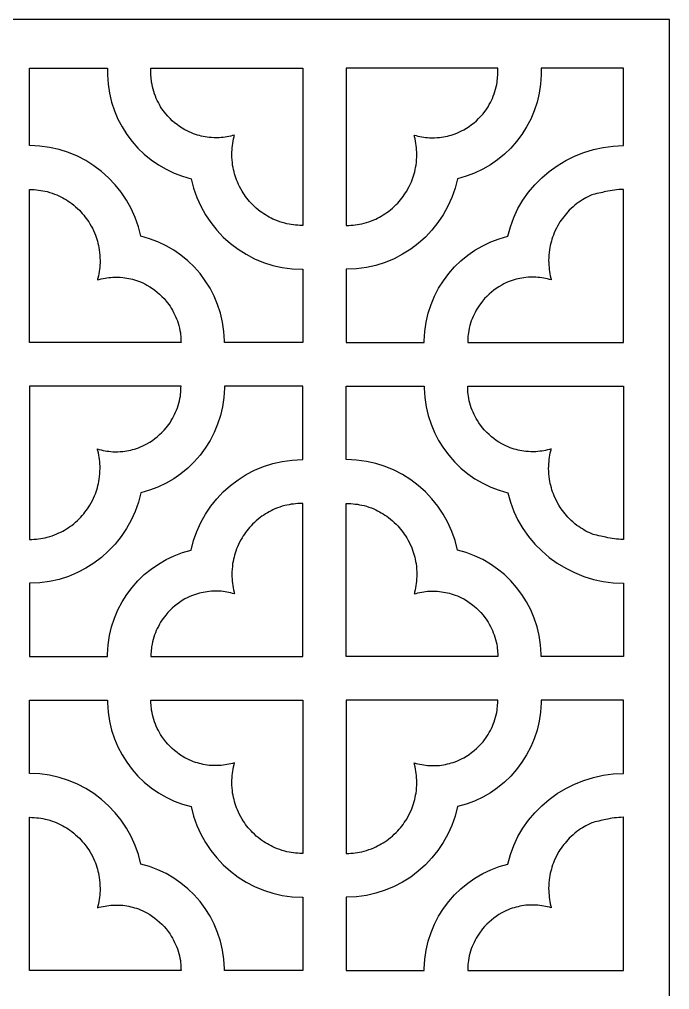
# Model space of a CAD drawing. Header units: centimetres. Extents: x -8.9 to 4.9, y -11.7 to 13.3.
# Drawn here: x 0.92 to 4.88, y 7.36 to 13.28 of the extents above; entities that cross this region are included whole.
import ezdxf

# ---------------------------------------------------------------- set-up
doc = ezdxf.new("R2010")
doc.units = ezdxf.units.CM
doc.header["$MEASUREMENT"] = 0
doc.layers.add('layer 1', color=7, linetype='Continuous')

msp = doc.modelspace()

# ---------------------------------------------------------------- linework, layer by layer
at = {"layer": 'layer 1', "color": 250}
for points, knots in [([(-1.25258, 13.2767), (-1.25258, 13.2767), (4.88442, 13.2767), (4.88442, 13.2767), (4.88442, 13.2767), (4.88442, 13.2767), (4.88442, -11.68049), (4.88442, -11.68049), (4.88442, -11.68049), (4.88442, -11.68049), (-1.25258, -11.68049), (-1.25258, -11.68049), (-1.25258, -11.68049), (-1.25258, -11.68049), (-1.25258, 13.2767), (-1.25258, 13.2767)], [0, 0, 0, 0, 0.2, 0.2, 0.2, 0.2, 0.4, 0.4, 0.4, 0.4, 0.6, 0.6, 0.6, 0.6, 1, 1, 1, 1]), ([(1.46057, 12.98008), (1.46057, 12.98008), (0.98535, 12.98008), (0.98535, 12.98008), (0.98535, 12.98008), (0.98535, 12.98008), (0.98535, 12.50746), (0.98535, 12.50746), (0.98535, 12.50746), (0.98613, 12.50746), (0.98663, 12.50746), (0.98675, 12.50746), (0.98675, 12.50746), (1.31805, 12.50746), (1.59624, 12.27026), (1.66374, 11.95529), (1.66374, 11.95529), (1.95126, 11.887), (2.16732, 11.62768), (2.17274, 11.318), (2.17274, 11.318), (2.17277, 11.31649), (2.17279, 11.31205), (2.17281, 11.30714), (2.17281, 11.30714), (2.17281, 11.30714), (2.64952, 11.30714), (2.64952, 11.30714), (2.64952, 11.30714), (2.64952, 11.30714), (2.64952, 11.75356), (2.64952, 11.75356), (2.64952, 11.75356), (2.64804, 11.75356), (2.6469, 11.75355), (2.64661, 11.75355), (2.64661, 11.75355), (2.31532, 11.75355), (2.03712, 11.99076), (1.96962, 12.30572), (1.96962, 12.30572), (1.68331, 12.37373), (1.46786, 12.63116), (1.4607, 12.93911), (1.4607, 12.93911), (1.46065, 12.94158), (1.4606, 12.97397), (1.46057, 12.98008)], [0, 0, 0, 0, 0.0769231, 0.0769231, 0.0769231, 0.0769231, 0.1538462, 0.1538462, 0.1538462, 0.1538462, 0.2307692, 0.2307692, 0.2307692, 0.2307692, 0.3076923, 0.3076923, 0.3076923, 0.3076923, 0.3846154, 0.3846154, 0.3846154, 0.3846154, 0.4615385, 0.4615385, 0.4615385, 0.4615385, 0.5384615, 0.5384615, 0.5384615, 0.5384615, 0.6153846, 0.6153846, 0.6153846, 0.6153846, 0.6923077, 0.6923077, 0.6923077, 0.6923077, 0.7692308, 0.7692308, 0.7692308, 0.7692308, 0.8461538, 0.8461538, 0.8461538, 0.8461538, 1, 1, 1, 1]), ([(2.64952, 12.98008), (2.64952, 12.98008), (1.72512, 12.98008), (1.72512, 12.98008), (1.72512, 12.98008), (1.7252, 12.97276), (1.72531, 12.93875), (1.72546, 12.93537), (1.72546, 12.93537), (1.72606, 12.92182), (1.72725, 12.9082), (1.72903, 12.89409), (1.72903, 12.89409), (1.73253, 12.87438), (1.73678, 12.85577), (1.74222, 12.83651), (1.74222, 12.83651), (1.75502, 12.79838), (1.77053, 12.76593), (1.79205, 12.73205), (1.79205, 12.73205), (1.79205, 12.73205), (1.81498, 12.70109), (1.81498, 12.70109), (1.81498, 12.70109), (1.84996, 12.6603), (1.8861, 12.63009), (1.93238, 12.60314), (1.93238, 12.60314), (1.9497, 12.59415), (1.96666, 12.58639), (1.98476, 12.57915), (1.98476, 12.57915), (2.01661, 12.56822), (2.04633, 12.56132), (2.07969, 12.55701), (2.07969, 12.55701), (2.1003, 12.55542), (2.11996, 12.55493), (2.14062, 12.55546), (2.14062, 12.55546), (2.17344, 12.55799), (2.20289, 12.56316), (2.23442, 12.57205), (2.23442, 12.57205), (2.23339, 12.5686), (2.23237, 12.56513), (2.23139, 12.56162), (2.23139, 12.56162), (2.22299, 12.52501), (2.21885, 12.49128), (2.2179, 12.45371), (2.2179, 12.45371), (2.21847, 12.43131), (2.22004, 12.41003), (2.22285, 12.3878), (2.22285, 12.3878), (2.22925, 12.35178), (2.23821, 12.31983), (2.25153, 12.28579), (2.25153, 12.28579), (2.26022, 12.2664), (2.26942, 12.24829), (2.27994, 12.22983), (2.27994, 12.22983), (2.29916, 12.19957), (2.31929, 12.17371), (2.34385, 12.14767), (2.34385, 12.14767), (2.35906, 12.13301), (2.37429, 12.11968), (2.3908, 12.10654), (2.3908, 12.10654), (2.41984, 12.08564), (2.44803, 12.06923), (2.48049, 12.05435), (2.48049, 12.05435), (2.50024, 12.04646), (2.51944, 12.03988), (2.53985, 12.03399), (2.53985, 12.03399), (2.57607, 12.02551), (2.60945, 12.02132), (2.64661, 12.02036), (2.64661, 12.02036), (2.6469, 12.02037), (2.64804, 12.02038), (2.64952, 12.02039), (2.64952, 12.02039), (2.64952, 12.02039), (2.64952, 12.98008), (2.64952, 12.98008)], [0, 0, 0, 0, 0.0416667, 0.0416667, 0.0416667, 0.0416667, 0.0833333, 0.0833333, 0.0833333, 0.0833333, 0.125, 0.125, 0.125, 0.125, 0.1666667, 0.1666667, 0.1666667, 0.1666667, 0.2083333, 0.2083333, 0.2083333, 0.2083333, 0.25, 0.25, 0.25, 0.25, 0.2916667, 0.2916667, 0.2916667, 0.2916667, 0.3333333, 0.3333333, 0.3333333, 0.3333333, 0.375, 0.375, 0.375, 0.375, 0.4166667, 0.4166667, 0.4166667, 0.4166667, 0.4583333, 0.4583333, 0.4583333, 0.4583333, 0.5, 0.5, 0.5, 0.5, 0.5416667, 0.5416667, 0.5416667, 0.5416667, 0.5833333, 0.5833333, 0.5833333, 0.5833333, 0.625, 0.625, 0.625, 0.625, 0.6666667, 0.6666667, 0.6666667, 0.6666667, 0.7083333, 0.7083333, 0.7083333, 0.7083333, 0.75, 0.75, 0.75, 0.75, 0.7916667, 0.7916667, 0.7916667, 0.7916667, 0.8333333, 0.8333333, 0.8333333, 0.8333333, 0.875, 0.875, 0.875, 0.875, 0.9166667, 0.9166667, 0.9166667, 0.9166667, 1, 1, 1, 1]), ([(2.91339, 12.98008), (2.91339, 12.98008), (3.8378, 12.98008), (3.8378, 12.98008), (3.8378, 12.98008), (3.83772, 12.97276), (3.83761, 12.93875), (3.83746, 12.93537), (3.83746, 12.93537), (3.83686, 12.92182), (3.83567, 12.9082), (3.83389, 12.89409), (3.83389, 12.89409), (3.83039, 12.87438), (3.82613, 12.85577), (3.8207, 12.83651), (3.8207, 12.83651), (3.80789, 12.79838), (3.79239, 12.76593), (3.77087, 12.73205), (3.77087, 12.73205), (3.77087, 12.73205), (3.74794, 12.70109), (3.74794, 12.70109), (3.74794, 12.70109), (3.71296, 12.6603), (3.67682, 12.63009), (3.63054, 12.60314), (3.63054, 12.60314), (3.61321, 12.59415), (3.59626, 12.58639), (3.57816, 12.57915), (3.57816, 12.57915), (3.5463, 12.56822), (3.51659, 12.56132), (3.48322, 12.55701), (3.48322, 12.55701), (3.46262, 12.55542), (3.44296, 12.55493), (3.4223, 12.55546), (3.4223, 12.55546), (3.38948, 12.55799), (3.36003, 12.56316), (3.3285, 12.57205), (3.3285, 12.57205), (3.32953, 12.5686), (3.33055, 12.56513), (3.33153, 12.56162), (3.33153, 12.56162), (3.33992, 12.52501), (3.34407, 12.49128), (3.34502, 12.45371), (3.34502, 12.45371), (3.34445, 12.43131), (3.34288, 12.41003), (3.34007, 12.3878), (3.34007, 12.3878), (3.33367, 12.35178), (3.32471, 12.31983), (3.31139, 12.28579), (3.31139, 12.28579), (3.3027, 12.2664), (3.2935, 12.24829), (3.28298, 12.22983), (3.28298, 12.22983), (3.26376, 12.19957), (3.24363, 12.17371), (3.21907, 12.14767), (3.21907, 12.14767), (3.20386, 12.13301), (3.18863, 12.11968), (3.17211, 12.10654), (3.17211, 12.10654), (3.14308, 12.08564), (3.11489, 12.06923), (3.08243, 12.05435), (3.08243, 12.05435), (3.06268, 12.04646), (3.04348, 12.03988), (3.02307, 12.03399), (3.02307, 12.03399), (2.98684, 12.02551), (2.95347, 12.02132), (2.91631, 12.02036), (2.91631, 12.02036), (2.91602, 12.02037), (2.91488, 12.02038), (2.91339, 12.02039), (2.91339, 12.02039), (2.91339, 12.02039), (2.91339, 12.98008), (2.91339, 12.98008)], [0, 0, 0, 0, 0.0416667, 0.0416667, 0.0416667, 0.0416667, 0.0833333, 0.0833333, 0.0833333, 0.0833333, 0.125, 0.125, 0.125, 0.125, 0.1666667, 0.1666667, 0.1666667, 0.1666667, 0.2083333, 0.2083333, 0.2083333, 0.2083333, 0.25, 0.25, 0.25, 0.25, 0.2916667, 0.2916667, 0.2916667, 0.2916667, 0.3333333, 0.3333333, 0.3333333, 0.3333333, 0.375, 0.375, 0.375, 0.375, 0.4166667, 0.4166667, 0.4166667, 0.4166667, 0.4583333, 0.4583333, 0.4583333, 0.4583333, 0.5, 0.5, 0.5, 0.5, 0.5416667, 0.5416667, 0.5416667, 0.5416667, 0.5833333, 0.5833333, 0.5833333, 0.5833333, 0.625, 0.625, 0.625, 0.625, 0.6666667, 0.6666667, 0.6666667, 0.6666667, 0.7083333, 0.7083333, 0.7083333, 0.7083333, 0.75, 0.75, 0.75, 0.75, 0.7916667, 0.7916667, 0.7916667, 0.7916667, 0.8333333, 0.8333333, 0.8333333, 0.8333333, 0.875, 0.875, 0.875, 0.875, 0.9166667, 0.9166667, 0.9166667, 0.9166667, 1, 1, 1, 1]), ([(4.10235, 12.98008), (4.10235, 12.98008), (4.60355, 12.98008), (4.60355, 12.98008), (4.60355, 12.98008), (4.60355, 12.98008), (4.60355, 12.50746), (4.60355, 12.50746), (4.60355, 12.50746), (4.60276, 12.50746), (4.60227, 12.50746), (4.60215, 12.50746), (4.60215, 12.50746), (4.27085, 12.50746), (3.96668, 12.27026), (3.89917, 11.95529), (3.89917, 11.95529), (3.61166, 11.887), (3.3956, 11.62768), (3.39018, 11.318), (3.39018, 11.318), (3.39015, 11.31649), (3.39013, 11.31205), (3.39011, 11.30714), (3.39011, 11.30714), (3.39011, 11.30714), (2.91339, 11.30714), (2.91339, 11.30714), (2.91339, 11.30714), (2.91339, 11.30714), (2.91339, 11.75356), (2.91339, 11.75356), (2.91339, 11.75356), (2.91488, 11.75356), (2.91602, 11.75355), (2.91631, 11.75355), (2.91631, 11.75355), (3.2476, 11.75355), (3.5258, 11.99076), (3.5933, 12.30572), (3.5933, 12.30572), (3.87961, 12.37373), (4.09506, 12.63116), (4.10222, 12.93911), (4.10222, 12.93911), (4.10227, 12.94158), (4.10232, 12.97397), (4.10235, 12.98008)], [0, 0, 0, 0, 0.0769231, 0.0769231, 0.0769231, 0.0769231, 0.1538462, 0.1538462, 0.1538462, 0.1538462, 0.2307692, 0.2307692, 0.2307692, 0.2307692, 0.3076923, 0.3076923, 0.3076923, 0.3076923, 0.3846154, 0.3846154, 0.3846154, 0.3846154, 0.4615385, 0.4615385, 0.4615385, 0.4615385, 0.5384615, 0.5384615, 0.5384615, 0.5384615, 0.6153846, 0.6153846, 0.6153846, 0.6153846, 0.6923077, 0.6923077, 0.6923077, 0.6923077, 0.7692308, 0.7692308, 0.7692308, 0.7692308, 0.8461538, 0.8461538, 0.8461538, 0.8461538, 1, 1, 1, 1]), ([(1.90826, 11.30714), (1.90821, 11.31346), (1.90814, 11.3196), (1.90806, 11.32196), (1.90806, 11.32196), (1.90751, 11.33672), (1.90627, 11.35153), (1.90433, 11.36693), (1.90433, 11.36693), (1.90083, 11.38664), (1.89658, 11.40524), (1.89115, 11.42451), (1.89115, 11.42451), (1.87834, 11.46263), (1.86283, 11.49509), (1.84131, 11.52896), (1.84131, 11.52896), (1.84131, 11.52896), (1.81838, 11.55993), (1.81838, 11.55993), (1.81838, 11.55993), (1.7834, 11.60072), (1.74726, 11.63093), (1.70098, 11.65787), (1.70098, 11.65787), (1.68366, 11.66686), (1.66671, 11.67463), (1.6486, 11.68187), (1.6486, 11.68187), (1.61675, 11.6928), (1.58703, 11.6997), (1.55367, 11.70401), (1.55367, 11.70401), (1.53306, 11.7056), (1.5134, 11.70609), (1.49274, 11.70556), (1.49274, 11.70556), (1.45993, 11.70302), (1.43047, 11.69786), (1.39894, 11.68897), (1.39894, 11.68897), (1.39997, 11.69241), (1.40099, 11.69589), (1.40198, 11.69939), (1.40198, 11.69939), (1.41037, 11.736), (1.41452, 11.76974), (1.41546, 11.80731), (1.41546, 11.80731), (1.4149, 11.8297), (1.41332, 11.85099), (1.41051, 11.87322), (1.41051, 11.87322), (1.40412, 11.90923), (1.39515, 11.94119), (1.38184, 11.97522), (1.38184, 11.97522), (1.37314, 11.99461), (1.36394, 12.01273), (1.35343, 12.03118), (1.35343, 12.03118), (1.3342, 12.06145), (1.31407, 12.08731), (1.28951, 12.11334), (1.28951, 12.11334), (1.2743, 12.128), (1.25908, 12.14134), (1.24256, 12.15447), (1.24256, 12.15447), (1.21352, 12.17537), (1.18534, 12.19179), (1.15287, 12.20667), (1.15287, 12.20667), (1.13312, 12.21456), (1.11392, 12.22114), (1.09351, 12.22702), (1.09351, 12.22702), (1.05729, 12.23551), (1.02391, 12.2397), (0.98675, 12.24065), (0.98675, 12.24065), (0.98664, 12.24065), (0.98614, 12.24064), (0.98535, 12.24064), (0.98535, 12.24064), (0.98535, 12.24064), (0.98535, 11.30714), (0.98535, 11.30714), (0.98535, 11.30714), (0.98535, 11.30714), (1.90826, 11.30714), (1.90826, 11.30714)], [0, 0, 0, 0, 0.0416667, 0.0416667, 0.0416667, 0.0416667, 0.0833333, 0.0833333, 0.0833333, 0.0833333, 0.125, 0.125, 0.125, 0.125, 0.1666667, 0.1666667, 0.1666667, 0.1666667, 0.2083333, 0.2083333, 0.2083333, 0.2083333, 0.25, 0.25, 0.25, 0.25, 0.2916667, 0.2916667, 0.2916667, 0.2916667, 0.3333333, 0.3333333, 0.3333333, 0.3333333, 0.375, 0.375, 0.375, 0.375, 0.4166667, 0.4166667, 0.4166667, 0.4166667, 0.4583333, 0.4583333, 0.4583333, 0.4583333, 0.5, 0.5, 0.5, 0.5, 0.5416667, 0.5416667, 0.5416667, 0.5416667, 0.5833333, 0.5833333, 0.5833333, 0.5833333, 0.625, 0.625, 0.625, 0.625, 0.6666667, 0.6666667, 0.6666667, 0.6666667, 0.7083333, 0.7083333, 0.7083333, 0.7083333, 0.75, 0.75, 0.75, 0.75, 0.7916667, 0.7916667, 0.7916667, 0.7916667, 0.8333333, 0.8333333, 0.8333333, 0.8333333, 0.875, 0.875, 0.875, 0.875, 0.9166667, 0.9166667, 0.9166667, 0.9166667, 1, 1, 1, 1]), ([(3.65465, 11.30714), (3.65471, 11.31346), (3.65478, 11.3196), (3.65486, 11.32196), (3.65486, 11.32196), (3.65541, 11.33672), (3.65665, 11.35153), (3.65859, 11.36693), (3.65859, 11.36693), (3.66209, 11.38664), (3.66634, 11.40524), (3.67177, 11.42451), (3.67177, 11.42451), (3.68458, 11.46263), (3.70009, 11.49509), (3.72161, 11.52896), (3.72161, 11.52896), (3.72161, 11.52896), (3.74454, 11.55993), (3.74454, 11.55993), (3.74454, 11.55993), (3.77952, 11.60072), (3.81566, 11.63093), (3.86194, 11.65787), (3.86194, 11.65787), (3.87926, 11.66686), (3.89621, 11.67463), (3.91432, 11.68187), (3.91432, 11.68187), (3.94617, 11.6928), (3.97589, 11.6997), (4.00925, 11.70401), (4.00925, 11.70401), (4.02986, 11.7056), (4.04952, 11.70609), (4.07017, 11.70556), (4.07017, 11.70556), (4.10299, 11.70302), (4.13245, 11.69786), (4.16398, 11.68897), (4.16398, 11.68897), (4.16294, 11.69241), (4.16193, 11.69589), (4.16094, 11.69939), (4.16094, 11.69939), (4.15255, 11.736), (4.1484, 11.76974), (4.14746, 11.80731), (4.14746, 11.80731), (4.14802, 11.8297), (4.1496, 11.85099), (4.15241, 11.87322), (4.15241, 11.87322), (4.1588, 11.90923), (4.16777, 11.94119), (4.18108, 11.97522), (4.18108, 11.97522), (4.18978, 11.99461), (4.19898, 12.01273), (4.20949, 12.03118), (4.20949, 12.03118), (4.22872, 12.06145), (4.24885, 12.08731), (4.27341, 12.11334), (4.27341, 12.11334), (4.28862, 12.128), (4.30384, 12.14134), (4.32036, 12.15447), (4.32036, 12.15447), (4.3494, 12.17537), (4.37758, 12.19179), (4.41005, 12.20667), (4.41005, 12.20667), (4.4298, 12.21456), (4.47498, 12.22114), (4.49539, 12.22702), (4.49539, 12.22702), (4.53161, 12.23551), (4.56499, 12.2397), (4.60215, 12.24065), (4.60215, 12.24065), (4.60226, 12.24065), (4.60276, 12.24064), (4.60355, 12.24064), (4.60355, 12.24064), (4.60355, 12.24064), (4.60355, 11.30714), (4.60355, 11.30714), (4.60355, 11.30714), (4.60355, 11.30714), (3.65465, 11.30714), (3.65465, 11.30714)], [0, 0, 0, 0, 0.0416667, 0.0416667, 0.0416667, 0.0416667, 0.0833333, 0.0833333, 0.0833333, 0.0833333, 0.125, 0.125, 0.125, 0.125, 0.1666667, 0.1666667, 0.1666667, 0.1666667, 0.2083333, 0.2083333, 0.2083333, 0.2083333, 0.25, 0.25, 0.25, 0.25, 0.2916667, 0.2916667, 0.2916667, 0.2916667, 0.3333333, 0.3333333, 0.3333333, 0.3333333, 0.375, 0.375, 0.375, 0.375, 0.4166667, 0.4166667, 0.4166667, 0.4166667, 0.4583333, 0.4583333, 0.4583333, 0.4583333, 0.5, 0.5, 0.5, 0.5, 0.5416667, 0.5416667, 0.5416667, 0.5416667, 0.5833333, 0.5833333, 0.5833333, 0.5833333, 0.625, 0.625, 0.625, 0.625, 0.6666667, 0.6666667, 0.6666667, 0.6666667, 0.7083333, 0.7083333, 0.7083333, 0.7083333, 0.75, 0.75, 0.75, 0.75, 0.7916667, 0.7916667, 0.7916667, 0.7916667, 0.8333333, 0.8333333, 0.8333333, 0.8333333, 0.875, 0.875, 0.875, 0.875, 0.9166667, 0.9166667, 0.9166667, 0.9166667, 1, 1, 1, 1]), ([(1.46057, 9.39373), (1.46057, 9.39373), (0.98535, 9.39373), (0.98535, 9.39373), (0.98535, 9.39373), (0.98535, 9.39373), (0.98535, 9.84009), (0.98535, 9.84009), (0.98535, 9.84009), (0.98613, 9.84009), (0.98663, 9.84009), (0.98675, 9.84009), (0.98675, 9.84009), (1.31805, 9.84009), (1.59624, 10.07729), (1.66374, 10.39226), (1.66374, 10.39226), (1.95126, 10.46055), (2.16732, 10.71987), (2.17274, 11.02955), (2.17274, 11.02955), (2.17277, 11.03106), (2.17279, 11.0355), (2.17281, 11.04041), (2.17281, 11.04041), (2.17281, 11.04041), (2.64952, 11.04041), (2.64952, 11.04041), (2.64952, 11.04041), (2.64952, 11.04041), (2.64952, 10.59399), (2.64952, 10.59399), (2.64952, 10.59399), (2.64804, 10.59399), (2.6469, 10.594), (2.64661, 10.594), (2.64661, 10.594), (2.31532, 10.594), (2.03712, 10.3568), (1.96962, 10.04183), (1.96962, 10.04183), (1.68331, 9.97382), (1.46786, 9.7164), (1.4607, 9.40844), (1.4607, 9.40844), (1.46065, 9.40598), (1.4606, 9.39984), (1.46057, 9.39373)], [0, 0, 0, 0, 0.0769231, 0.0769231, 0.0769231, 0.0769231, 0.1538462, 0.1538462, 0.1538462, 0.1538462, 0.2307692, 0.2307692, 0.2307692, 0.2307692, 0.3076923, 0.3076923, 0.3076923, 0.3076923, 0.3846154, 0.3846154, 0.3846154, 0.3846154, 0.4615385, 0.4615385, 0.4615385, 0.4615385, 0.5384615, 0.5384615, 0.5384615, 0.5384615, 0.6153846, 0.6153846, 0.6153846, 0.6153846, 0.6923077, 0.6923077, 0.6923077, 0.6923077, 0.7692308, 0.7692308, 0.7692308, 0.7692308, 0.8461538, 0.8461538, 0.8461538, 0.8461538, 1, 1, 1, 1]), ([(1.90826, 11.04041), (1.90821, 11.0341), (1.90814, 11.02795), (1.90806, 11.02559), (1.90806, 11.02559), (1.90751, 11.01083), (1.90627, 10.99602), (1.90433, 10.98063), (1.90433, 10.98063), (1.90083, 10.96092), (1.89658, 10.94231), (1.89115, 10.92304), (1.89115, 10.92304), (1.87834, 10.88492), (1.86283, 10.85246), (1.84131, 10.81859), (1.84131, 10.81859), (1.84131, 10.81859), (1.81838, 10.78762), (1.81838, 10.78762), (1.81838, 10.78762), (1.7834, 10.74684), (1.74726, 10.71663), (1.70098, 10.68968), (1.70098, 10.68968), (1.68366, 10.68069), (1.66671, 10.67292), (1.6486, 10.66569), (1.6486, 10.66569), (1.61675, 10.65475), (1.58703, 10.64785), (1.55367, 10.64355), (1.55367, 10.64355), (1.53306, 10.64196), (1.5134, 10.64147), (1.49274, 10.642), (1.49274, 10.642), (1.45993, 10.64453), (1.43047, 10.64969), (1.39894, 10.65858), (1.39894, 10.65858), (1.39997, 10.65514), (1.40099, 10.65167), (1.40198, 10.64816), (1.40198, 10.64816), (1.41037, 10.61155), (1.41452, 10.57782), (1.41546, 10.54024), (1.41546, 10.54024), (1.4149, 10.51785), (1.41332, 10.49657), (1.41051, 10.47434), (1.41051, 10.47434), (1.40412, 10.43832), (1.39515, 10.40636), (1.38184, 10.37233), (1.38184, 10.37233), (1.37314, 10.35294), (1.36394, 10.33482), (1.35343, 10.31637), (1.35343, 10.31637), (1.3342, 10.2861), (1.31407, 10.26024), (1.28951, 10.23421), (1.28951, 10.23421), (1.2743, 10.21955), (1.25908, 10.20621), (1.24256, 10.19308), (1.24256, 10.19308), (1.21352, 10.17218), (1.18534, 10.15576), (1.15287, 10.14089), (1.15287, 10.14089), (1.13312, 10.13299), (1.11392, 10.12641), (1.09351, 10.12053), (1.09351, 10.12053), (1.05729, 10.11204), (1.02391, 10.10786), (0.98675, 10.1069), (0.98675, 10.1069), (0.98664, 10.1069), (0.98614, 10.10691), (0.98535, 10.10691), (0.98535, 10.10691), (0.98535, 10.10691), (0.98535, 11.04041), (0.98535, 11.04041), (0.98535, 11.04041), (0.98535, 11.04041), (1.90826, 11.04041), (1.90826, 11.04041)], [0, 0, 0, 0, 0.0416667, 0.0416667, 0.0416667, 0.0416667, 0.0833333, 0.0833333, 0.0833333, 0.0833333, 0.125, 0.125, 0.125, 0.125, 0.1666667, 0.1666667, 0.1666667, 0.1666667, 0.2083333, 0.2083333, 0.2083333, 0.2083333, 0.25, 0.25, 0.25, 0.25, 0.2916667, 0.2916667, 0.2916667, 0.2916667, 0.3333333, 0.3333333, 0.3333333, 0.3333333, 0.375, 0.375, 0.375, 0.375, 0.4166667, 0.4166667, 0.4166667, 0.4166667, 0.4583333, 0.4583333, 0.4583333, 0.4583333, 0.5, 0.5, 0.5, 0.5, 0.5416667, 0.5416667, 0.5416667, 0.5416667, 0.5833333, 0.5833333, 0.5833333, 0.5833333, 0.625, 0.625, 0.625, 0.625, 0.6666667, 0.6666667, 0.6666667, 0.6666667, 0.7083333, 0.7083333, 0.7083333, 0.7083333, 0.75, 0.75, 0.75, 0.75, 0.7916667, 0.7916667, 0.7916667, 0.7916667, 0.8333333, 0.8333333, 0.8333333, 0.8333333, 0.875, 0.875, 0.875, 0.875, 0.9166667, 0.9166667, 0.9166667, 0.9166667, 1, 1, 1, 1]), ([(4.10235, 9.39373), (4.10235, 9.39373), (4.60355, 9.39373), (4.60355, 9.39373), (4.60355, 9.39373), (4.60355, 9.39373), (4.60355, 9.84009), (4.60355, 9.84009), (4.60355, 9.84009), (4.60276, 9.84009), (4.60227, 9.84009), (4.60215, 9.84009), (4.60215, 9.84009), (4.27085, 9.84009), (3.96668, 10.07729), (3.89917, 10.39226), (3.89917, 10.39226), (3.61166, 10.46055), (3.3956, 10.71987), (3.39018, 11.02955), (3.39018, 11.02955), (3.39015, 11.03106), (3.39013, 11.0355), (3.39011, 11.04041), (3.39011, 11.04041), (3.39011, 11.04041), (2.91339, 11.04041), (2.91339, 11.04041), (2.91339, 11.04041), (2.91339, 11.04041), (2.91339, 10.59399), (2.91339, 10.59399), (2.91339, 10.59399), (2.91488, 10.59399), (2.91602, 10.594), (2.91631, 10.594), (2.91631, 10.594), (3.2476, 10.594), (3.5258, 10.3568), (3.5933, 10.04183), (3.5933, 10.04183), (3.87961, 9.97382), (4.09506, 9.7164), (4.10222, 9.40844), (4.10222, 9.40844), (4.10227, 9.40598), (4.10232, 9.39984), (4.10235, 9.39373)], [0, 0, 0, 0, 0.0769231, 0.0769231, 0.0769231, 0.0769231, 0.1538462, 0.1538462, 0.1538462, 0.1538462, 0.2307692, 0.2307692, 0.2307692, 0.2307692, 0.3076923, 0.3076923, 0.3076923, 0.3076923, 0.3846154, 0.3846154, 0.3846154, 0.3846154, 0.4615385, 0.4615385, 0.4615385, 0.4615385, 0.5384615, 0.5384615, 0.5384615, 0.5384615, 0.6153846, 0.6153846, 0.6153846, 0.6153846, 0.6923077, 0.6923077, 0.6923077, 0.6923077, 0.7692308, 0.7692308, 0.7692308, 0.7692308, 0.8461538, 0.8461538, 0.8461538, 0.8461538, 1, 1, 1, 1]), ([(3.65465, 11.04041), (3.65471, 11.0341), (3.65478, 11.02795), (3.65486, 11.02559), (3.65486, 11.02559), (3.65541, 11.01083), (3.65665, 10.99602), (3.65859, 10.98063), (3.65859, 10.98063), (3.66209, 10.96092), (3.66634, 10.94231), (3.67177, 10.92304), (3.67177, 10.92304), (3.68458, 10.88492), (3.70009, 10.85246), (3.72161, 10.81859), (3.72161, 10.81859), (3.72161, 10.81859), (3.74454, 10.78762), (3.74454, 10.78762), (3.74454, 10.78762), (3.77952, 10.74684), (3.81566, 10.71663), (3.86194, 10.68968), (3.86194, 10.68968), (3.87926, 10.68069), (3.89621, 10.67292), (3.91432, 10.66569), (3.91432, 10.66569), (3.94617, 10.65475), (3.97589, 10.64785), (4.00925, 10.64355), (4.00925, 10.64355), (4.02986, 10.64196), (4.04952, 10.64147), (4.07017, 10.642), (4.07017, 10.642), (4.10299, 10.64453), (4.13245, 10.64969), (4.16398, 10.65858), (4.16398, 10.65858), (4.16294, 10.65514), (4.16193, 10.65167), (4.16094, 10.64816), (4.16094, 10.64816), (4.15255, 10.61155), (4.1484, 10.57782), (4.14746, 10.54024), (4.14746, 10.54024), (4.14802, 10.51785), (4.1496, 10.49657), (4.15241, 10.47434), (4.15241, 10.47434), (4.1588, 10.43832), (4.16777, 10.40636), (4.18108, 10.37233), (4.18108, 10.37233), (4.18978, 10.35294), (4.19898, 10.33482), (4.20949, 10.31637), (4.20949, 10.31637), (4.22872, 10.2861), (4.24885, 10.26024), (4.27341, 10.23421), (4.27341, 10.23421), (4.28862, 10.21955), (4.30384, 10.20621), (4.32036, 10.19308), (4.32036, 10.19308), (4.3494, 10.17218), (4.37758, 10.15576), (4.41005, 10.14089), (4.41005, 10.14089), (4.4298, 10.13299), (4.47498, 10.12641), (4.49539, 10.12053), (4.49539, 10.12053), (4.53161, 10.11204), (4.56499, 10.10786), (4.60215, 10.1069), (4.60215, 10.1069), (4.60226, 10.1069), (4.60276, 10.10691), (4.60355, 10.10691), (4.60355, 10.10691), (4.60355, 10.10691), (4.60355, 11.04041), (4.60355, 11.04041), (4.60355, 11.04041), (4.60355, 11.04041), (3.65465, 11.04041), (3.65465, 11.04041)], [0, 0, 0, 0, 0.0416667, 0.0416667, 0.0416667, 0.0416667, 0.0833333, 0.0833333, 0.0833333, 0.0833333, 0.125, 0.125, 0.125, 0.125, 0.1666667, 0.1666667, 0.1666667, 0.1666667, 0.2083333, 0.2083333, 0.2083333, 0.2083333, 0.25, 0.25, 0.25, 0.25, 0.2916667, 0.2916667, 0.2916667, 0.2916667, 0.3333333, 0.3333333, 0.3333333, 0.3333333, 0.375, 0.375, 0.375, 0.375, 0.4166667, 0.4166667, 0.4166667, 0.4166667, 0.4583333, 0.4583333, 0.4583333, 0.4583333, 0.5, 0.5, 0.5, 0.5, 0.5416667, 0.5416667, 0.5416667, 0.5416667, 0.5833333, 0.5833333, 0.5833333, 0.5833333, 0.625, 0.625, 0.625, 0.625, 0.6666667, 0.6666667, 0.6666667, 0.6666667, 0.7083333, 0.7083333, 0.7083333, 0.7083333, 0.75, 0.75, 0.75, 0.75, 0.7916667, 0.7916667, 0.7916667, 0.7916667, 0.8333333, 0.8333333, 0.8333333, 0.8333333, 0.875, 0.875, 0.875, 0.875, 0.9166667, 0.9166667, 0.9166667, 0.9166667, 1, 1, 1, 1]), ([(2.64952, 9.39373), (2.64952, 9.39373), (1.72512, 9.39373), (1.72512, 9.39373), (1.72512, 9.39373), (1.7252, 9.40105), (1.72531, 9.4088), (1.72546, 9.41219), (1.72546, 9.41219), (1.72606, 9.42573), (1.72725, 9.43935), (1.72903, 9.45346), (1.72903, 9.45346), (1.73253, 9.47317), (1.73678, 9.49178), (1.74222, 9.51104), (1.74222, 9.51104), (1.75502, 9.54917), (1.77053, 9.58162), (1.79205, 9.6155), (1.79205, 9.6155), (1.79205, 9.6155), (1.81498, 9.64646), (1.81498, 9.64646), (1.81498, 9.64646), (1.84996, 9.68725), (1.8861, 9.71746), (1.93238, 9.74441), (1.93238, 9.74441), (1.9497, 9.7534), (1.96666, 9.76117), (1.98476, 9.7684), (1.98476, 9.7684), (2.01661, 9.77934), (2.04633, 9.78623), (2.07969, 9.79054), (2.07969, 9.79054), (2.1003, 9.79213), (2.11996, 9.79262), (2.14062, 9.79209), (2.14062, 9.79209), (2.17344, 9.78956), (2.20289, 9.7844), (2.23442, 9.77551), (2.23442, 9.77551), (2.23339, 9.77895), (2.23237, 9.78242), (2.23139, 9.78593), (2.23139, 9.78593), (2.22299, 9.82254), (2.21885, 9.85627), (2.2179, 9.89385), (2.2179, 9.89385), (2.21847, 9.91624), (2.22004, 9.93752), (2.22285, 9.95975), (2.22285, 9.95975), (2.22925, 9.99577), (2.23821, 10.02773), (2.25153, 10.06176), (2.25153, 10.06176), (2.26022, 10.08115), (2.26942, 10.09927), (2.27994, 10.11772), (2.27994, 10.11772), (2.29916, 10.14798), (2.31929, 10.17385), (2.34385, 10.19988), (2.34385, 10.19988), (2.35906, 10.21454), (2.37429, 10.22788), (2.3908, 10.24101), (2.3908, 10.24101), (2.41984, 10.26191), (2.44803, 10.27833), (2.48049, 10.2932), (2.48049, 10.2932), (2.50024, 10.3011), (2.51944, 10.30768), (2.53985, 10.31356), (2.53985, 10.31356), (2.57607, 10.32205), (2.60945, 10.32623), (2.64661, 10.32719), (2.64661, 10.32719), (2.6469, 10.32718), (2.64804, 10.32717), (2.64952, 10.32716), (2.64952, 10.32716), (2.64952, 10.32716), (2.64952, 9.39373), (2.64952, 9.39373)], [0, 0, 0, 0, 0.0416667, 0.0416667, 0.0416667, 0.0416667, 0.0833333, 0.0833333, 0.0833333, 0.0833333, 0.125, 0.125, 0.125, 0.125, 0.1666667, 0.1666667, 0.1666667, 0.1666667, 0.2083333, 0.2083333, 0.2083333, 0.2083333, 0.25, 0.25, 0.25, 0.25, 0.2916667, 0.2916667, 0.2916667, 0.2916667, 0.3333333, 0.3333333, 0.3333333, 0.3333333, 0.375, 0.375, 0.375, 0.375, 0.4166667, 0.4166667, 0.4166667, 0.4166667, 0.4583333, 0.4583333, 0.4583333, 0.4583333, 0.5, 0.5, 0.5, 0.5, 0.5416667, 0.5416667, 0.5416667, 0.5416667, 0.5833333, 0.5833333, 0.5833333, 0.5833333, 0.625, 0.625, 0.625, 0.625, 0.6666667, 0.6666667, 0.6666667, 0.6666667, 0.7083333, 0.7083333, 0.7083333, 0.7083333, 0.75, 0.75, 0.75, 0.75, 0.7916667, 0.7916667, 0.7916667, 0.7916667, 0.8333333, 0.8333333, 0.8333333, 0.8333333, 0.875, 0.875, 0.875, 0.875, 0.9166667, 0.9166667, 0.9166667, 0.9166667, 1, 1, 1, 1]), ([(2.91339, 9.39373), (2.91339, 9.39373), (3.8378, 9.39373), (3.8378, 9.39373), (3.8378, 9.39373), (3.83772, 9.40105), (3.83761, 9.4088), (3.83746, 9.41219), (3.83746, 9.41219), (3.83686, 9.42573), (3.83567, 9.43935), (3.83389, 9.45346), (3.83389, 9.45346), (3.83039, 9.47317), (3.82613, 9.49178), (3.8207, 9.51104), (3.8207, 9.51104), (3.80789, 9.54917), (3.79239, 9.58162), (3.77087, 9.6155), (3.77087, 9.6155), (3.77087, 9.6155), (3.74794, 9.64646), (3.74794, 9.64646), (3.74794, 9.64646), (3.71296, 9.68725), (3.67682, 9.71746), (3.63054, 9.74441), (3.63054, 9.74441), (3.61321, 9.7534), (3.59626, 9.76117), (3.57816, 9.7684), (3.57816, 9.7684), (3.5463, 9.77934), (3.51659, 9.78623), (3.48322, 9.79054), (3.48322, 9.79054), (3.46262, 9.79213), (3.44296, 9.79262), (3.4223, 9.79209), (3.4223, 9.79209), (3.38948, 9.78956), (3.36003, 9.7844), (3.3285, 9.77551), (3.3285, 9.77551), (3.32953, 9.77895), (3.33055, 9.78242), (3.33153, 9.78593), (3.33153, 9.78593), (3.33992, 9.82254), (3.34407, 9.85627), (3.34502, 9.89385), (3.34502, 9.89385), (3.34445, 9.91624), (3.34288, 9.93752), (3.34007, 9.95975), (3.34007, 9.95975), (3.33367, 9.99577), (3.32471, 10.02773), (3.31139, 10.06176), (3.31139, 10.06176), (3.3027, 10.08115), (3.2935, 10.09927), (3.28298, 10.11772), (3.28298, 10.11772), (3.26376, 10.14798), (3.24363, 10.17385), (3.21907, 10.19988), (3.21907, 10.19988), (3.20386, 10.21454), (3.18863, 10.22788), (3.17211, 10.24101), (3.17211, 10.24101), (3.14308, 10.26191), (3.11489, 10.27833), (3.08243, 10.2932), (3.08243, 10.2932), (3.06268, 10.3011), (3.04348, 10.30768), (3.02307, 10.31356), (3.02307, 10.31356), (2.98684, 10.32205), (2.95347, 10.32623), (2.91631, 10.32719), (2.91631, 10.32719), (2.91602, 10.32718), (2.91488, 10.32717), (2.91339, 10.32716), (2.91339, 10.32716), (2.91339, 10.32716), (2.91339, 9.39373), (2.91339, 9.39373)], [0, 0, 0, 0, 0.0416667, 0.0416667, 0.0416667, 0.0416667, 0.0833333, 0.0833333, 0.0833333, 0.0833333, 0.125, 0.125, 0.125, 0.125, 0.1666667, 0.1666667, 0.1666667, 0.1666667, 0.2083333, 0.2083333, 0.2083333, 0.2083333, 0.25, 0.25, 0.25, 0.25, 0.2916667, 0.2916667, 0.2916667, 0.2916667, 0.3333333, 0.3333333, 0.3333333, 0.3333333, 0.375, 0.375, 0.375, 0.375, 0.4166667, 0.4166667, 0.4166667, 0.4166667, 0.4583333, 0.4583333, 0.4583333, 0.4583333, 0.5, 0.5, 0.5, 0.5, 0.5416667, 0.5416667, 0.5416667, 0.5416667, 0.5833333, 0.5833333, 0.5833333, 0.5833333, 0.625, 0.625, 0.625, 0.625, 0.6666667, 0.6666667, 0.6666667, 0.6666667, 0.7083333, 0.7083333, 0.7083333, 0.7083333, 0.75, 0.75, 0.75, 0.75, 0.7916667, 0.7916667, 0.7916667, 0.7916667, 0.8333333, 0.8333333, 0.8333333, 0.8333333, 0.875, 0.875, 0.875, 0.875, 0.9166667, 0.9166667, 0.9166667, 0.9166667, 1, 1, 1, 1]), ([(1.46057, 9.12701), (1.46057, 9.12701), (0.98535, 9.12701), (0.98535, 9.12701), (0.98535, 9.12701), (0.98535, 9.12701), (0.98535, 8.68066), (0.98535, 8.68066), (0.98535, 8.68066), (0.98613, 8.68066), (0.98663, 8.68066), (0.98675, 8.68066), (0.98675, 8.68066), (1.31805, 8.68066), (1.59624, 8.44345), (1.66374, 8.12849), (1.66374, 8.12849), (1.95126, 8.06019), (2.16732, 7.80088), (2.17274, 7.49119), (2.17274, 7.49119), (2.17277, 7.48968), (2.17279, 7.48524), (2.17281, 7.48034), (2.17281, 7.48034), (2.17281, 7.48034), (2.64952, 7.48034), (2.64952, 7.48034), (2.64952, 7.48034), (2.64952, 7.48034), (2.64952, 7.92675), (2.64952, 7.92675), (2.64952, 7.92675), (2.64804, 7.92675), (2.6469, 7.92674), (2.64661, 7.92674), (2.64661, 7.92674), (2.31532, 7.92674), (2.03712, 8.16395), (1.96962, 8.47892), (1.96962, 8.47892), (1.68331, 8.54692), (1.46786, 8.80435), (1.4607, 9.11231), (1.4607, 9.11231), (1.46065, 9.11477), (1.4606, 9.1209), (1.46057, 9.12701)], [0, 0, 0, 0, 0.0769231, 0.0769231, 0.0769231, 0.0769231, 0.1538462, 0.1538462, 0.1538462, 0.1538462, 0.2307692, 0.2307692, 0.2307692, 0.2307692, 0.3076923, 0.3076923, 0.3076923, 0.3076923, 0.3846154, 0.3846154, 0.3846154, 0.3846154, 0.4615385, 0.4615385, 0.4615385, 0.4615385, 0.5384615, 0.5384615, 0.5384615, 0.5384615, 0.6153846, 0.6153846, 0.6153846, 0.6153846, 0.6923077, 0.6923077, 0.6923077, 0.6923077, 0.7692308, 0.7692308, 0.7692308, 0.7692308, 0.8461538, 0.8461538, 0.8461538, 0.8461538, 1, 1, 1, 1]), ([(2.64952, 9.12701), (2.64952, 9.12701), (1.72512, 9.12701), (1.72512, 9.12701), (1.72512, 9.12701), (1.7252, 9.11969), (1.72531, 9.11194), (1.72546, 9.10856), (1.72546, 9.10856), (1.72606, 9.09502), (1.72725, 9.08139), (1.72903, 9.06728), (1.72903, 9.06728), (1.73253, 9.04757), (1.73678, 9.02897), (1.74222, 9.0097), (1.74222, 9.0097), (1.75502, 8.97158), (1.77053, 8.93912), (1.79205, 8.90525), (1.79205, 8.90525), (1.79205, 8.90525), (1.81498, 8.87428), (1.81498, 8.87428), (1.81498, 8.87428), (1.84996, 8.83349), (1.8861, 8.80328), (1.93238, 8.77633), (1.93238, 8.77633), (1.9497, 8.76734), (1.96666, 8.75958), (1.98476, 8.75234), (1.98476, 8.75234), (2.01661, 8.74141), (2.04633, 8.73451), (2.07969, 8.7302), (2.07969, 8.7302), (2.1003, 8.72861), (2.11996, 8.72812), (2.14062, 8.72865), (2.14062, 8.72865), (2.17344, 8.73119), (2.20289, 8.73635), (2.23442, 8.74524), (2.23442, 8.74524), (2.23339, 8.7418), (2.23237, 8.73832), (2.23139, 8.73482), (2.23139, 8.73482), (2.22299, 8.69821), (2.21885, 8.66447), (2.2179, 8.6269), (2.2179, 8.6269), (2.21847, 8.6045), (2.22004, 8.58322), (2.22285, 8.56099), (2.22285, 8.56099), (2.22925, 8.52498), (2.23821, 8.49302), (2.25153, 8.45899), (2.25153, 8.45899), (2.26022, 8.4396), (2.26942, 8.42148), (2.27994, 8.40303), (2.27994, 8.40303), (2.29916, 8.37276), (2.31929, 8.3469), (2.34385, 8.32087), (2.34385, 8.32087), (2.35906, 8.30621), (2.37429, 8.29287), (2.3908, 8.27974), (2.3908, 8.27974), (2.41984, 8.25884), (2.44803, 8.24242), (2.48049, 8.22754), (2.48049, 8.22754), (2.50024, 8.21965), (2.51944, 8.21307), (2.53985, 8.20719), (2.53985, 8.20719), (2.57607, 8.1987), (2.60945, 8.19451), (2.64661, 8.19356), (2.64661, 8.19356), (2.6469, 8.19356), (2.64804, 8.19358), (2.64952, 8.19358), (2.64952, 8.19358), (2.64952, 8.19358), (2.64952, 9.12701), (2.64952, 9.12701)], [0, 0, 0, 0, 0.0416667, 0.0416667, 0.0416667, 0.0416667, 0.0833333, 0.0833333, 0.0833333, 0.0833333, 0.125, 0.125, 0.125, 0.125, 0.1666667, 0.1666667, 0.1666667, 0.1666667, 0.2083333, 0.2083333, 0.2083333, 0.2083333, 0.25, 0.25, 0.25, 0.25, 0.2916667, 0.2916667, 0.2916667, 0.2916667, 0.3333333, 0.3333333, 0.3333333, 0.3333333, 0.375, 0.375, 0.375, 0.375, 0.4166667, 0.4166667, 0.4166667, 0.4166667, 0.4583333, 0.4583333, 0.4583333, 0.4583333, 0.5, 0.5, 0.5, 0.5, 0.5416667, 0.5416667, 0.5416667, 0.5416667, 0.5833333, 0.5833333, 0.5833333, 0.5833333, 0.625, 0.625, 0.625, 0.625, 0.6666667, 0.6666667, 0.6666667, 0.6666667, 0.7083333, 0.7083333, 0.7083333, 0.7083333, 0.75, 0.75, 0.75, 0.75, 0.7916667, 0.7916667, 0.7916667, 0.7916667, 0.8333333, 0.8333333, 0.8333333, 0.8333333, 0.875, 0.875, 0.875, 0.875, 0.9166667, 0.9166667, 0.9166667, 0.9166667, 1, 1, 1, 1]), ([(2.91339, 9.12701), (2.91339, 9.12701), (3.8378, 9.12701), (3.8378, 9.12701), (3.8378, 9.12701), (3.83772, 9.11969), (3.83761, 9.11194), (3.83746, 9.10856), (3.83746, 9.10856), (3.83686, 9.09502), (3.83567, 9.08139), (3.83389, 9.06728), (3.83389, 9.06728), (3.83039, 9.04757), (3.82613, 9.02897), (3.8207, 9.0097), (3.8207, 9.0097), (3.80789, 8.97158), (3.79239, 8.93912), (3.77087, 8.90525), (3.77087, 8.90525), (3.77087, 8.90525), (3.74794, 8.87428), (3.74794, 8.87428), (3.74794, 8.87428), (3.71296, 8.83349), (3.67682, 8.80328), (3.63054, 8.77633), (3.63054, 8.77633), (3.61321, 8.76734), (3.59626, 8.75958), (3.57816, 8.75234), (3.57816, 8.75234), (3.5463, 8.74141), (3.51659, 8.73451), (3.48322, 8.7302), (3.48322, 8.7302), (3.46262, 8.72861), (3.44296, 8.72812), (3.4223, 8.72865), (3.4223, 8.72865), (3.38948, 8.73119), (3.36003, 8.73635), (3.3285, 8.74524), (3.3285, 8.74524), (3.32953, 8.7418), (3.33055, 8.73832), (3.33153, 8.73482), (3.33153, 8.73482), (3.33992, 8.69821), (3.34407, 8.66447), (3.34502, 8.6269), (3.34502, 8.6269), (3.34445, 8.6045), (3.34288, 8.58322), (3.34007, 8.56099), (3.34007, 8.56099), (3.33367, 8.52498), (3.32471, 8.49302), (3.31139, 8.45899), (3.31139, 8.45899), (3.3027, 8.4396), (3.2935, 8.42148), (3.28298, 8.40303), (3.28298, 8.40303), (3.26376, 8.37276), (3.24363, 8.3469), (3.21907, 8.32087), (3.21907, 8.32087), (3.20386, 8.30621), (3.18863, 8.29287), (3.17211, 8.27974), (3.17211, 8.27974), (3.14308, 8.25884), (3.11489, 8.24242), (3.08243, 8.22754), (3.08243, 8.22754), (3.06268, 8.21965), (3.04348, 8.21307), (3.02307, 8.20719), (3.02307, 8.20719), (2.98684, 8.1987), (2.95347, 8.19451), (2.91631, 8.19356), (2.91631, 8.19356), (2.91602, 8.19356), (2.91488, 8.19358), (2.91339, 8.19358), (2.91339, 8.19358), (2.91339, 8.19358), (2.91339, 9.12701), (2.91339, 9.12701)], [0, 0, 0, 0, 0.0416667, 0.0416667, 0.0416667, 0.0416667, 0.0833333, 0.0833333, 0.0833333, 0.0833333, 0.125, 0.125, 0.125, 0.125, 0.1666667, 0.1666667, 0.1666667, 0.1666667, 0.2083333, 0.2083333, 0.2083333, 0.2083333, 0.25, 0.25, 0.25, 0.25, 0.2916667, 0.2916667, 0.2916667, 0.2916667, 0.3333333, 0.3333333, 0.3333333, 0.3333333, 0.375, 0.375, 0.375, 0.375, 0.4166667, 0.4166667, 0.4166667, 0.4166667, 0.4583333, 0.4583333, 0.4583333, 0.4583333, 0.5, 0.5, 0.5, 0.5, 0.5416667, 0.5416667, 0.5416667, 0.5416667, 0.5833333, 0.5833333, 0.5833333, 0.5833333, 0.625, 0.625, 0.625, 0.625, 0.6666667, 0.6666667, 0.6666667, 0.6666667, 0.7083333, 0.7083333, 0.7083333, 0.7083333, 0.75, 0.75, 0.75, 0.75, 0.7916667, 0.7916667, 0.7916667, 0.7916667, 0.8333333, 0.8333333, 0.8333333, 0.8333333, 0.875, 0.875, 0.875, 0.875, 0.9166667, 0.9166667, 0.9166667, 0.9166667, 1, 1, 1, 1]), ([(4.10235, 9.12701), (4.10235, 9.12701), (4.60355, 9.12701), (4.60355, 9.12701), (4.60355, 9.12701), (4.60355, 9.12701), (4.60355, 8.68066), (4.60355, 8.68066), (4.60355, 8.68066), (4.60276, 8.68066), (4.60227, 8.68066), (4.60215, 8.68066), (4.60215, 8.68066), (4.27085, 8.68066), (3.96668, 8.44345), (3.89917, 8.12849), (3.89917, 8.12849), (3.61166, 8.06019), (3.3956, 7.80088), (3.39018, 7.49119), (3.39018, 7.49119), (3.39015, 7.48968), (3.39013, 7.48524), (3.39011, 7.48034), (3.39011, 7.48034), (3.39011, 7.48034), (2.91339, 7.48034), (2.91339, 7.48034), (2.91339, 7.48034), (2.91339, 7.48034), (2.91339, 7.92675), (2.91339, 7.92675), (2.91339, 7.92675), (2.91488, 7.92675), (2.91602, 7.92674), (2.91631, 7.92674), (2.91631, 7.92674), (3.2476, 7.92674), (3.5258, 8.16395), (3.5933, 8.47892), (3.5933, 8.47892), (3.87961, 8.54692), (4.09506, 8.80435), (4.10222, 9.11231), (4.10222, 9.11231), (4.10227, 9.11477), (4.10232, 9.1209), (4.10235, 9.12701)], [0, 0, 0, 0, 0.0769231, 0.0769231, 0.0769231, 0.0769231, 0.1538462, 0.1538462, 0.1538462, 0.1538462, 0.2307692, 0.2307692, 0.2307692, 0.2307692, 0.3076923, 0.3076923, 0.3076923, 0.3076923, 0.3846154, 0.3846154, 0.3846154, 0.3846154, 0.4615385, 0.4615385, 0.4615385, 0.4615385, 0.5384615, 0.5384615, 0.5384615, 0.5384615, 0.6153846, 0.6153846, 0.6153846, 0.6153846, 0.6923077, 0.6923077, 0.6923077, 0.6923077, 0.7692308, 0.7692308, 0.7692308, 0.7692308, 0.8461538, 0.8461538, 0.8461538, 0.8461538, 1, 1, 1, 1]), ([(1.90826, 7.48034), (1.90821, 7.48665), (1.90814, 7.4928), (1.90806, 7.49515), (1.90806, 7.49515), (1.90751, 7.50991), (1.90627, 7.52473), (1.90433, 7.54012), (1.90433, 7.54012), (1.90083, 7.55983), (1.89658, 7.57844), (1.89115, 7.5977), (1.89115, 7.5977), (1.87834, 7.63583), (1.86283, 7.66828), (1.84131, 7.70216), (1.84131, 7.70216), (1.84131, 7.70216), (1.81838, 7.73312), (1.81838, 7.73312), (1.81838, 7.73312), (1.7834, 7.77391), (1.74726, 7.80412), (1.70098, 7.83107), (1.70098, 7.83107), (1.68366, 7.84006), (1.66671, 7.84782), (1.6486, 7.85506), (1.6486, 7.85506), (1.61675, 7.86599), (1.58703, 7.87289), (1.55367, 7.8772), (1.55367, 7.8772), (1.53306, 7.87879), (1.5134, 7.87928), (1.49274, 7.87875), (1.49274, 7.87875), (1.45993, 7.87621), (1.43047, 7.87105), (1.39894, 7.86216), (1.39894, 7.86216), (1.39997, 7.86561), (1.40099, 7.86908), (1.40198, 7.87259), (1.40198, 7.87259), (1.41037, 7.90919), (1.41452, 7.94293), (1.41546, 7.9805), (1.41546, 7.9805), (1.4149, 8.0029), (1.41332, 8.02418), (1.41051, 8.04641), (1.41051, 8.04641), (1.40412, 8.08243), (1.39515, 8.11438), (1.38184, 8.14841), (1.38184, 8.14841), (1.37314, 8.16781), (1.36394, 8.18592), (1.35343, 8.20438), (1.35343, 8.20438), (1.3342, 8.23464), (1.31407, 8.2605), (1.28951, 8.28653), (1.28951, 8.28653), (1.2743, 8.3012), (1.25908, 8.31453), (1.24256, 8.32767), (1.24256, 8.32767), (1.21352, 8.34857), (1.18534, 8.36498), (1.15287, 8.37986), (1.15287, 8.37986), (1.13312, 8.38775), (1.11392, 8.39433), (1.09351, 8.40022), (1.09351, 8.40022), (1.05729, 8.4087), (1.02391, 8.41289), (0.98675, 8.41384), (0.98675, 8.41384), (0.98664, 8.41384), (0.98614, 8.41384), (0.98535, 8.41383), (0.98535, 8.41383), (0.98535, 8.41383), (0.98535, 7.48034), (0.98535, 7.48034), (0.98535, 7.48034), (0.98535, 7.48034), (1.90826, 7.48034), (1.90826, 7.48034)], [0, 0, 0, 0, 0.0416667, 0.0416667, 0.0416667, 0.0416667, 0.0833333, 0.0833333, 0.0833333, 0.0833333, 0.125, 0.125, 0.125, 0.125, 0.1666667, 0.1666667, 0.1666667, 0.1666667, 0.2083333, 0.2083333, 0.2083333, 0.2083333, 0.25, 0.25, 0.25, 0.25, 0.2916667, 0.2916667, 0.2916667, 0.2916667, 0.3333333, 0.3333333, 0.3333333, 0.3333333, 0.375, 0.375, 0.375, 0.375, 0.4166667, 0.4166667, 0.4166667, 0.4166667, 0.4583333, 0.4583333, 0.4583333, 0.4583333, 0.5, 0.5, 0.5, 0.5, 0.5416667, 0.5416667, 0.5416667, 0.5416667, 0.5833333, 0.5833333, 0.5833333, 0.5833333, 0.625, 0.625, 0.625, 0.625, 0.6666667, 0.6666667, 0.6666667, 0.6666667, 0.7083333, 0.7083333, 0.7083333, 0.7083333, 0.75, 0.75, 0.75, 0.75, 0.7916667, 0.7916667, 0.7916667, 0.7916667, 0.8333333, 0.8333333, 0.8333333, 0.8333333, 0.875, 0.875, 0.875, 0.875, 0.9166667, 0.9166667, 0.9166667, 0.9166667, 1, 1, 1, 1]), ([(3.65465, 7.48034), (3.65471, 7.48665), (3.65478, 7.4928), (3.65486, 7.49515), (3.65486, 7.49515), (3.65541, 7.50991), (3.65665, 7.52473), (3.65859, 7.54012), (3.65859, 7.54012), (3.66209, 7.55983), (3.66634, 7.57844), (3.67177, 7.5977), (3.67177, 7.5977), (3.68458, 7.63583), (3.70009, 7.66828), (3.72161, 7.70216), (3.72161, 7.70216), (3.72161, 7.70216), (3.74454, 7.73312), (3.74454, 7.73312), (3.74454, 7.73312), (3.77952, 7.77391), (3.81566, 7.80412), (3.86194, 7.83107), (3.86194, 7.83107), (3.87926, 7.84006), (3.89621, 7.84782), (3.91432, 7.85506), (3.91432, 7.85506), (3.94617, 7.86599), (3.97589, 7.87289), (4.00925, 7.8772), (4.00925, 7.8772), (4.02986, 7.87879), (4.04952, 7.87928), (4.07017, 7.87875), (4.07017, 7.87875), (4.10299, 7.87621), (4.13245, 7.87105), (4.16398, 7.86216), (4.16398, 7.86216), (4.16294, 7.86561), (4.16193, 7.86908), (4.16094, 7.87259), (4.16094, 7.87259), (4.15255, 7.90919), (4.1484, 7.94293), (4.14746, 7.9805), (4.14746, 7.9805), (4.14802, 8.0029), (4.1496, 8.02418), (4.15241, 8.04641), (4.15241, 8.04641), (4.1588, 8.08243), (4.16777, 8.11438), (4.18108, 8.14841), (4.18108, 8.14841), (4.18978, 8.16781), (4.19898, 8.18592), (4.20949, 8.20438), (4.20949, 8.20438), (4.22872, 8.23464), (4.24885, 8.2605), (4.27341, 8.28653), (4.27341, 8.28653), (4.28862, 8.3012), (4.30384, 8.31453), (4.32036, 8.32767), (4.32036, 8.32767), (4.3494, 8.34857), (4.37758, 8.36498), (4.41005, 8.37986), (4.41005, 8.37986), (4.4298, 8.38775), (4.47498, 8.39433), (4.49539, 8.40022), (4.49539, 8.40022), (4.53161, 8.4087), (4.56499, 8.41289), (4.60215, 8.41384), (4.60215, 8.41384), (4.60226, 8.41384), (4.60276, 8.41384), (4.60355, 8.41383), (4.60355, 8.41383), (4.60355, 8.41383), (4.60355, 7.48034), (4.60355, 7.48034), (4.60355, 7.48034), (4.60355, 7.48034), (3.65465, 7.48034), (3.65465, 7.48034)], [0, 0, 0, 0, 0.0416667, 0.0416667, 0.0416667, 0.0416667, 0.0833333, 0.0833333, 0.0833333, 0.0833333, 0.125, 0.125, 0.125, 0.125, 0.1666667, 0.1666667, 0.1666667, 0.1666667, 0.2083333, 0.2083333, 0.2083333, 0.2083333, 0.25, 0.25, 0.25, 0.25, 0.2916667, 0.2916667, 0.2916667, 0.2916667, 0.3333333, 0.3333333, 0.3333333, 0.3333333, 0.375, 0.375, 0.375, 0.375, 0.4166667, 0.4166667, 0.4166667, 0.4166667, 0.4583333, 0.4583333, 0.4583333, 0.4583333, 0.5, 0.5, 0.5, 0.5, 0.5416667, 0.5416667, 0.5416667, 0.5416667, 0.5833333, 0.5833333, 0.5833333, 0.5833333, 0.625, 0.625, 0.625, 0.625, 0.6666667, 0.6666667, 0.6666667, 0.6666667, 0.7083333, 0.7083333, 0.7083333, 0.7083333, 0.75, 0.75, 0.75, 0.75, 0.7916667, 0.7916667, 0.7916667, 0.7916667, 0.8333333, 0.8333333, 0.8333333, 0.8333333, 0.875, 0.875, 0.875, 0.875, 0.9166667, 0.9166667, 0.9166667, 0.9166667, 1, 1, 1, 1])]:
    msp.add_open_spline(points, degree=3, knots=knots, dxfattribs=at)

doc.saveas('drawing.dxf')
